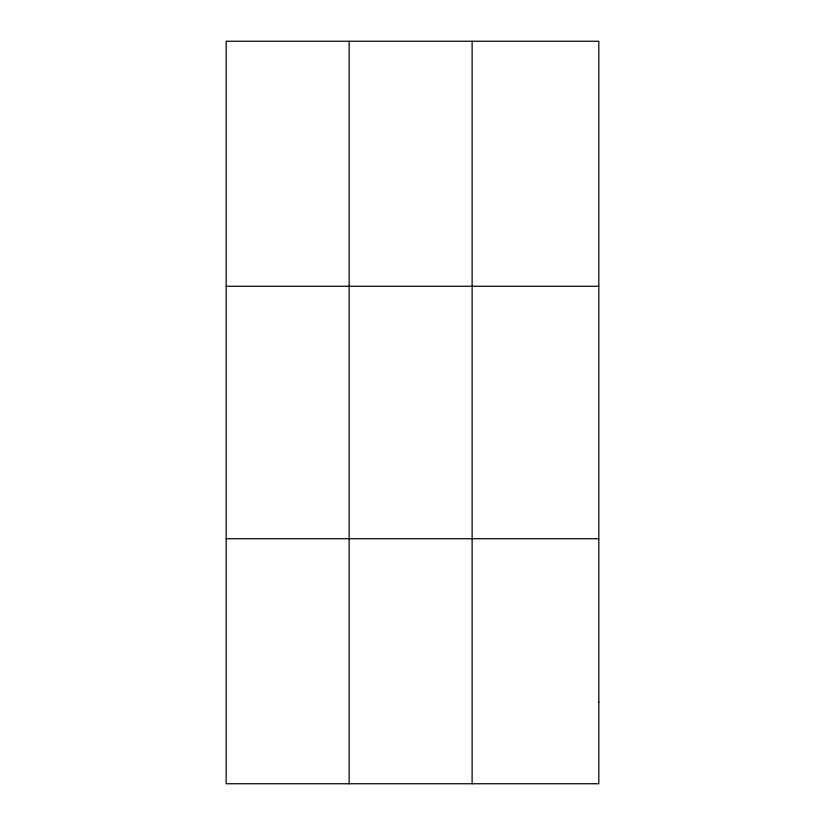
<?xml version="1.0" encoding="UTF-8"?>
<svg xmlns="http://www.w3.org/2000/svg" width="825" height="825" viewBox="0 0 825 825"><rect width="100%" height="100%" fill="white"/><g stroke="black" fill="none" stroke-linecap="round" stroke-linejoin="round"><path stroke-width="1.24" d="M349.15 41.25L349.15 783.75M472.117 41.25L472.117 783.75M226.184 286.275L598.816 286.275M226.184 538.725L598.816 538.725M598.816 702.075L598.816 783.75L226.184 783.75L226.184 41.25L598.816 41.25L598.816 702.075"/></g></svg>
